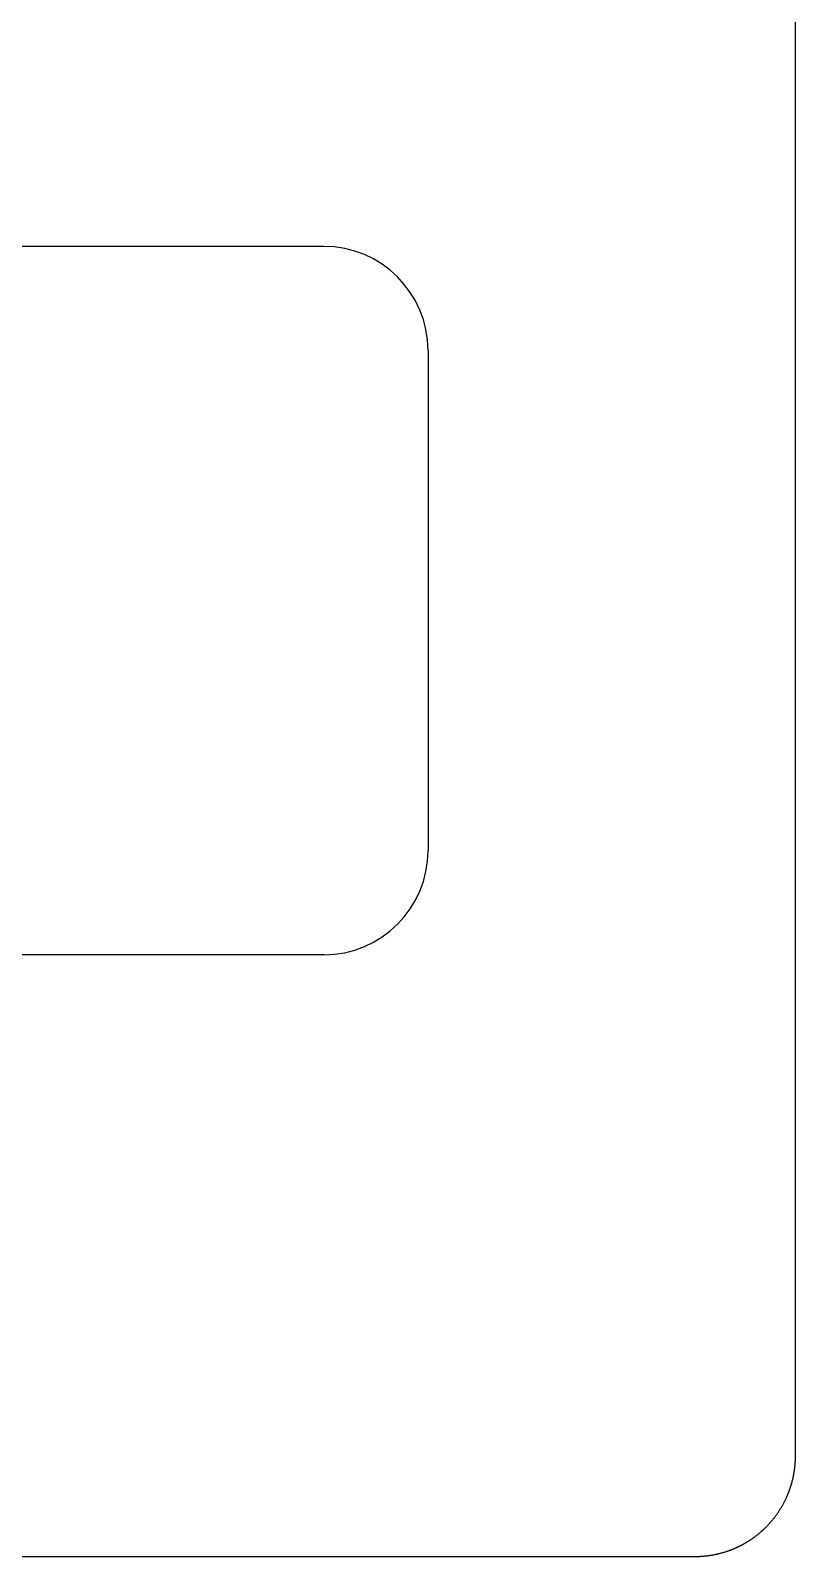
# Model space of a CAD drawing. Header units: millimetres. Extents: x -10 to 277, y -95 to 18.
# Drawn here: x 261.38 to 276.6, y -95.23 to -64.85 of the extents above; entities that cross this region are included whole.
import ezdxf

# ---------------------------------------------------------------- set-up
doc = ezdxf.new("R2010")
doc.units = ezdxf.units.MM
doc.header["$MEASUREMENT"] = 0
doc.layers.add('Edge.Cuts', color=53, linetype='CONTINUOUS')

msp = doc.modelspace()

# ---------------------------------------------------------------- linework, layer by layer
at = {"layer": 'Edge.Cuts', "linetype": 'Continuous'}
for p, q in [((276.6, -93.226), (276.6, 16.026)), ((267.2125, -69.15), (256.662499, -69.15)), ((269.2875, -71.225), (269.2875, -81.175)), ((267.2125, -83.25), (256.6625, -83.25)), ((276.599887, -93.247299), (276.599944, -93.240969)), ((276.599944, -93.240969), (276.599981, -93.23464)), ((276.599981, -93.23464), (276.599999, -93.228308)), ((276.599999, -93.228308), (276.6, -93.226)), ((276.573671, -93.5495), (276.574684, -93.543258)), ((276.574684, -93.543258), (276.575677, -93.537013)), ((276.575677, -93.537013), (276.576651, -93.530764)), ((276.576651, -93.530764), (276.577604, -93.524512)), ((276.577604, -93.524512), (276.578538, -93.518257)), ((276.578538, -93.518257), (276.579452, -93.512)), ((276.579452, -93.512), (276.580347, -93.505739)), ((276.580347, -93.505739), (276.581221, -93.499477)), ((276.581221, -93.499477), (276.582076, -93.49321)), ((276.582076, -93.49321), (276.582911, -93.486942)), ((276.582911, -93.486942), (276.583726, -93.48067)), ((276.583726, -93.48067), (276.584522, -93.474397)), ((276.584522, -93.474397), (276.585297, -93.46812)), ((276.585297, -93.46812), (276.586053, -93.461841)), ((276.586053, -93.461841), (276.586788, -93.455559)), ((276.586788, -93.455559), (276.587504, -93.449276)), ((276.587504, -93.449276), (276.5882, -93.44299)), ((276.5882, -93.44299), (276.588876, -93.436702)), ((276.588876, -93.436702), (276.589532, -93.430411)), ((276.589532, -93.430411), (276.590169, -93.424119)), ((276.590169, -93.424119), (276.590785, -93.417824)), ((276.590785, -93.417824), (276.591381, -93.411528)), ((276.591381, -93.411528), (276.591958, -93.405229)), ((276.591958, -93.405229), (276.592515, -93.39893)), ((276.592515, -93.39893), (276.593051, -93.392627)), ((276.593051, -93.392627), (276.593568, -93.386323)), ((276.593568, -93.386323), (276.594065, -93.380017)), ((276.594065, -93.380017), (276.594542, -93.37371)), ((276.594542, -93.37371), (276.594999, -93.3674)), ((276.594999, -93.3674), (276.595436, -93.361091)), ((276.595436, -93.361091), (276.595853, -93.354778)), ((276.595853, -93.354778), (276.59625, -93.348465)), ((276.59625, -93.348465), (276.596627, -93.34215)), ((276.596627, -93.34215), (276.596984, -93.335834)), ((276.596984, -93.335834), (276.597322, -93.329516)), ((276.597322, -93.329516), (276.597639, -93.323198)), ((276.597639, -93.323198), (276.597936, -93.316877)), ((276.597936, -93.316877), (276.598213, -93.310557)), ((276.598213, -93.310557), (276.598471, -93.304235)), ((276.598471, -93.304235), (276.598708, -93.297912)), ((276.598708, -93.297912), (276.598925, -93.291588)), ((276.598925, -93.291588), (276.599123, -93.285264)), ((276.599123, -93.285264), (276.5993, -93.278937)), ((276.5993, -93.278937), (276.599457, -93.272612)), ((276.599457, -93.272612), (276.599595, -93.266284)), ((276.599595, -93.266284), (276.599712, -93.259957)), ((276.599712, -93.259957), (276.599809, -93.253627)), ((276.599809, -93.253627), (276.599887, -93.247299)), ((276.498102, -93.856232), (276.500086, -93.850226)), ((276.500086, -93.850226), (276.502051, -93.844214)), ((276.502051, -93.844214), (276.503997, -93.838195)), ((276.503997, -93.838195), (276.505924, -93.83217)), ((276.505924, -93.83217), (276.507832, -93.826139)), ((276.507832, -93.826139), (276.509721, -93.820103)), ((276.509721, -93.820103), (276.51159, -93.81406)), ((276.51159, -93.81406), (276.513441, -93.808011)), ((276.513441, -93.808011), (276.515272, -93.801957)), ((276.515272, -93.801957), (276.517085, -93.795897)), ((276.517085, -93.795897), (276.518878, -93.789831)), ((276.518878, -93.789831), (276.520651, -93.78376)), ((276.520651, -93.78376), (276.522406, -93.777683)), ((276.522406, -93.777683), (276.524141, -93.7716)), ((276.524141, -93.7716), (276.525858, -93.765512)), ((276.525858, -93.765512), (276.527554, -93.75942)), ((276.527554, -93.75942), (276.529232, -93.753321)), ((276.529232, -93.753321), (276.53089, -93.747217)), ((276.53089, -93.747217), (276.532529, -93.741108)), ((276.532529, -93.741108), (276.534149, -93.734995)), ((276.534149, -93.734995), (276.535749, -93.728875)), ((276.535749, -93.728875), (276.53733, -93.722751)), ((276.53733, -93.722751), (276.538891, -93.716622)), ((276.538891, -93.716622), (276.540433, -93.710489)), ((276.540433, -93.710489), (276.541956, -93.70435)), ((276.541956, -93.70435), (276.543459, -93.698207)), ((276.543459, -93.698207), (276.544943, -93.692058)), ((276.544943, -93.692058), (276.546407, -93.685906)), ((276.546407, -93.685906), (276.547852, -93.679748)), ((276.547852, -93.679748), (276.549277, -93.673587)), ((276.549277, -93.673587), (276.550683, -93.66742)), ((276.550683, -93.66742), (276.55207, -93.66125)), ((276.55207, -93.66125), (276.553436, -93.655075)), ((276.553436, -93.655075), (276.554784, -93.648896)), ((276.554784, -93.648896), (276.556111, -93.642712)), ((276.556111, -93.642712), (276.557419, -93.636525)), ((276.557419, -93.636525), (276.558708, -93.630333)), ((276.558708, -93.630333), (276.559977, -93.624138)), ((276.559977, -93.624138), (276.561226, -93.617938)), ((276.561226, -93.617938), (276.562456, -93.611735)), ((276.562456, -93.611735), (276.563666, -93.605528)), ((276.563666, -93.605528), (276.564856, -93.599317)), ((276.564856, -93.599317), (276.566027, -93.593102)), ((276.566027, -93.593102), (276.567178, -93.586884)), ((276.567178, -93.586884), (276.568309, -93.580661)), ((276.568309, -93.580661), (276.569421, -93.574436)), ((276.569421, -93.574436), (276.570513, -93.568207)), ((276.570513, -93.568207), (276.571585, -93.561975)), ((276.571585, -93.561975), (276.572638, -93.555739)), ((276.572638, -93.555739), (276.573671, -93.5495)), ((276.366347, -94.164075), (276.372244, -94.152885)), ((276.372244, -94.152885), (276.378071, -94.141658)), ((276.378071, -94.141658), (276.383826, -94.130394)), ((276.383826, -94.130394), (276.389511, -94.119093)), ((276.389511, -94.119093), (276.395124, -94.107757)), ((276.395124, -94.107757), (276.400665, -94.096385)), ((276.400665, -94.096385), (276.406134, -94.084978)), ((276.406134, -94.084978), (276.411531, -94.073537)), ((276.411531, -94.073537), (276.416856, -94.062061)), ((276.416856, -94.062061), (276.422108, -94.050552)), ((276.422108, -94.050552), (276.427287, -94.03901)), ((276.427287, -94.03901), (276.432394, -94.027436)), ((276.432394, -94.027436), (276.437427, -94.015829)), ((276.437427, -94.015829), (276.442386, -94.00419)), ((276.442386, -94.00419), (276.447272, -93.99252)), ((276.447272, -93.99252), (276.449687, -93.986674)), ((276.449687, -93.986674), (276.452084, -93.98082)), ((276.452084, -93.98082), (276.454462, -93.974958)), ((276.454462, -93.974958), (276.456822, -93.969089)), ((276.456822, -93.969089), (276.459163, -93.963213)), ((276.459163, -93.963213), (276.461486, -93.957329)), ((276.461486, -93.957329), (276.46379, -93.951438)), ((276.46379, -93.951438), (276.466075, -93.945539)), ((276.466075, -93.945539), (276.468342, -93.939633)), ((276.468342, -93.939633), (276.47059, -93.933721)), ((276.47059, -93.933721), (276.472819, -93.927801)), ((276.472819, -93.927801), (276.475029, -93.921874)), ((276.475029, -93.921874), (276.477221, -93.91594)), ((276.477221, -93.91594), (276.479394, -93.909999)), ((276.479394, -93.909999), (276.481548, -93.904052)), ((276.481548, -93.904052), (276.483684, -93.898097)), ((276.483684, -93.898097), (276.4858, -93.892136)), ((276.4858, -93.892136), (276.487898, -93.886168)), ((276.487898, -93.886168), (276.489976, -93.880194)), ((276.489976, -93.880194), (276.492036, -93.874213)), ((276.492036, -93.874213), (276.494077, -93.868226)), ((276.494077, -93.868226), (276.496099, -93.862232)), ((276.496099, -93.862232), (276.498102, -93.856232)), ((276.173526, -94.460493), (276.1813, -94.450521)), ((276.1813, -94.450521), (276.18901, -94.4405)), ((276.18901, -94.4405), (276.196656, -94.430431)), ((276.196656, -94.430431), (276.204239, -94.420313)), ((276.204239, -94.420313), (276.211757, -94.410148)), ((276.211757, -94.410148), (276.219211, -94.399935)), ((276.219211, -94.399935), (276.226601, -94.389675)), ((276.226601, -94.389675), (276.233925, -94.379368)), ((276.233925, -94.379368), (276.241184, -94.369016)), ((276.241184, -94.369016), (276.248378, -94.358617)), ((276.248378, -94.358617), (276.255506, -94.348173)), ((276.255506, -94.348173), (276.262567, -94.337684)), ((276.262567, -94.337684), (276.269563, -94.32715)), ((276.269563, -94.32715), (276.276491, -94.316572)), ((276.276491, -94.316572), (276.283353, -94.305951)), ((276.283353, -94.305951), (276.290148, -94.295286)), ((276.290148, -94.295286), (276.296875, -94.284578)), ((276.296875, -94.284578), (276.303534, -94.273827)), ((276.303534, -94.273827), (276.310126, -94.263034)), ((276.310126, -94.263034), (276.316649, -94.2522)), ((276.316649, -94.2522), (276.323104, -94.241324)), ((276.323104, -94.241324), (276.32949, -94.230408)), ((276.32949, -94.230408), (276.335806, -94.219451)), ((276.335806, -94.219451), (276.342054, -94.208454)), ((276.342054, -94.208454), (276.348232, -94.197417)), ((276.348232, -94.197417), (276.35434, -94.186342)), ((276.35434, -94.186342), (276.360379, -94.175228)), ((276.360379, -94.175228), (276.366347, -94.164075)), ((275.876907, -94.765304), (275.88177, -94.761258)), ((275.88177, -94.761258), (275.886618, -94.757196)), ((275.886618, -94.757196), (275.891455, -94.753119)), ((275.891455, -94.753119), (275.896278, -94.749027)), ((275.896278, -94.749027), (275.901089, -94.744918)), ((275.901089, -94.744918), (275.905886, -94.740796)), ((275.905886, -94.740796), (275.910671, -94.736657)), ((275.910671, -94.736657), (275.915442, -94.732504)), ((275.915442, -94.732504), (275.920201, -94.728335)), ((275.920201, -94.728335), (275.924946, -94.724151)), ((275.924946, -94.724151), (275.929678, -94.719952)), ((275.929678, -94.719952), (275.934397, -94.715738)), ((275.934397, -94.715738), (275.939104, -94.711509)), ((275.939104, -94.711509), (275.943796, -94.707265)), ((275.943796, -94.707265), (275.948475, -94.703006)), ((275.948475, -94.703006), (275.953141, -94.698733)), ((275.953141, -94.698733), (275.957794, -94.694443)), ((275.957794, -94.694443), (275.962433, -94.69014)), ((275.962433, -94.69014), (275.967059, -94.685821)), ((275.967059, -94.685821), (275.971671, -94.681489)), ((275.971671, -94.681489), (275.97627, -94.67714)), ((275.97627, -94.67714), (275.980854, -94.672778)), ((275.980854, -94.672778), (275.985426, -94.6684)), ((275.985426, -94.6684), (275.989984, -94.664009)), ((275.989984, -94.664009), (275.994528, -94.659602)), ((275.994528, -94.659602), (275.999058, -94.655182)), ((275.999058, -94.655182), (276.003575, -94.650746)), ((276.003575, -94.650746), (276.008078, -94.646296)), ((276.008078, -94.646296), (276.012567, -94.641831)), ((276.012567, -94.641831), (276.0142, -94.6402)), ((276.0142, -94.6402), (276.02312, -94.631223)), ((276.02312, -94.631223), (276.031982, -94.622191)), ((276.031982, -94.622191), (276.040787, -94.613104)), ((276.040787, -94.613104), (276.049533, -94.603963)), ((276.049533, -94.603963), (276.05822, -94.594767)), ((276.05822, -94.594767), (276.066849, -94.585517)), ((276.066849, -94.585517), (276.075418, -94.576213)), ((276.075418, -94.576213), (276.083928, -94.566855)), ((276.083928, -94.566855), (276.092378, -94.557445)), ((276.092378, -94.557445), (276.100768, -94.547982)), ((276.100768, -94.547982), (276.109097, -94.538466)), ((276.109097, -94.538466), (276.117366, -94.528898)), ((276.117366, -94.528898), (276.125574, -94.519278)), ((276.125574, -94.519278), (276.133721, -94.509607)), ((276.133721, -94.509607), (276.141806, -94.499885)), ((276.141806, -94.499885), (276.14983, -94.490113)), ((276.14983, -94.490113), (276.157791, -94.480289)), ((276.157791, -94.480289), (276.16569, -94.470416)), ((276.16569, -94.470416), (276.173526, -94.460493)), ((275.375847, -95.069374), (275.381674, -95.066911)), ((275.381674, -95.066911), (275.387492, -95.064429)), ((275.387492, -95.064429), (275.393303, -95.061929)), ((275.393303, -95.061929), (275.399106, -95.059411)), ((275.399106, -95.059411), (275.404901, -95.056874)), ((275.404901, -95.056874), (275.410688, -95.054319)), ((275.410688, -95.054319), (275.416466, -95.051746)), ((275.416466, -95.051746), (275.422237, -95.049154)), ((275.422237, -95.049154), (275.427999, -95.046544)), ((275.427999, -95.046544), (275.433753, -95.043916)), ((275.433753, -95.043916), (275.439499, -95.04127)), ((275.439499, -95.04127), (275.445236, -95.038606)), ((275.445236, -95.038606), (275.450965, -95.035923)), ((275.450965, -95.035923), (275.456685, -95.033223)), ((275.456685, -95.033223), (275.462397, -95.030504)), ((275.462397, -95.030504), (275.4681, -95.027767)), ((275.4681, -95.027767), (275.473794, -95.025013)), ((275.473794, -95.025013), (275.47948, -95.02224)), ((275.47948, -95.02224), (275.485157, -95.01945)), ((275.485157, -95.01945), (275.490825, -95.016641)), ((275.490825, -95.016641), (275.496484, -95.013815)), ((275.496484, -95.013815), (275.502134, -95.01097)), ((275.502134, -95.01097), (275.507775, -95.008108)), ((275.507775, -95.008108), (275.513407, -95.005228)), ((275.513407, -95.005228), (275.51903, -95.00233)), ((275.51903, -95.00233), (275.524643, -94.999415)), ((275.524643, -94.999415), (275.530247, -94.996482)), ((275.530247, -94.996482), (275.535843, -94.99353)), ((275.535843, -94.99353), (275.541428, -94.990562)), ((275.541428, -94.990562), (275.547004, -94.987576)), ((275.547004, -94.987576), (275.552571, -94.984572)), ((275.552571, -94.984572), (275.558128, -94.98155)), ((275.558128, -94.98155), (275.563675, -94.978512)), ((275.563675, -94.978512), (275.569213, -94.975455)), ((275.569213, -94.975455), (275.574741, -94.972381)), ((275.574741, -94.972381), (275.58026, -94.96929)), ((275.58026, -94.96929), (275.585768, -94.966181)), ((275.585768, -94.966181), (275.591267, -94.963055)), ((275.591267, -94.963055), (275.596755, -94.959911)), ((275.596755, -94.959911), (275.602234, -94.95675)), ((275.602234, -94.95675), (275.607702, -94.953572)), ((275.607702, -94.953572), (275.613161, -94.950376)), ((275.613161, -94.950376), (275.618609, -94.947164)), ((275.618609, -94.947164), (275.624047, -94.943934)), ((275.624047, -94.943934), (275.629475, -94.940687)), ((275.629475, -94.940687), (275.634893, -94.937423)), ((275.634893, -94.937423), (275.640299, -94.934142)), ((275.640299, -94.934142), (275.645696, -94.930843)), ((275.645696, -94.930843), (275.651082, -94.927528)), ((275.651082, -94.927528), (275.656458, -94.924195)), ((275.656458, -94.924195), (275.661823, -94.920846)), ((275.661823, -94.920846), (275.667178, -94.91748)), ((275.667178, -94.91748), (275.672521, -94.914097)), ((275.672521, -94.914097), (275.677854, -94.910696)), ((275.677854, -94.910696), (275.683176, -94.90728)), ((275.683176, -94.90728), (275.688487, -94.903846)), ((275.688487, -94.903846), (275.693787, -94.900396)), ((275.693787, -94.900396), (275.699077, -94.896928)), ((275.699077, -94.896928), (275.704355, -94.893444)), ((275.704355, -94.893444), (275.709623, -94.889944)), ((275.709623, -94.889944), (275.714879, -94.886427)), ((275.714879, -94.886427), (275.720124, -94.882893)), ((275.720124, -94.882893), (275.725357, -94.879343)), ((275.725357, -94.879343), (275.73058, -94.875775)), ((275.73058, -94.875775), (275.735791, -94.872192)), ((275.735791, -94.872192), (275.740991, -94.868592)), ((275.740991, -94.868592), (275.746179, -94.864976)), ((275.746179, -94.864976), (275.751356, -94.861343)), ((275.751356, -94.861343), (275.756521, -94.857695)), ((275.756521, -94.857695), (275.761676, -94.854029)), ((275.761676, -94.854029), (275.766817, -94.850348)), ((275.766817, -94.850348), (275.771948, -94.84665)), ((275.771948, -94.84665), (275.777067, -94.842936)), ((275.777067, -94.842936), (275.782174, -94.839205)), ((275.782174, -94.839205), (275.787269, -94.835459)), ((275.787269, -94.835459), (275.792353, -94.831696)), ((275.792353, -94.831696), (275.797424, -94.827918)), ((275.797424, -94.827918), (275.802484, -94.824123)), ((275.802484, -94.824123), (275.807531, -94.820313)), ((275.807531, -94.820313), (275.812566, -94.816486)), ((275.812566, -94.816486), (275.817589, -94.812644)), ((275.817589, -94.812644), (275.822601, -94.808785)), ((275.822601, -94.808785), (275.827599, -94.804911)), ((275.827599, -94.804911), (275.832586, -94.801021)), ((275.832586, -94.801021), (275.83756, -94.797115)), ((275.83756, -94.797115), (275.842523, -94.793193)), ((275.842523, -94.793193), (275.847472, -94.789256)), ((275.847472, -94.789256), (275.85241, -94.785303)), ((275.85241, -94.785303), (275.857334, -94.781335)), ((275.857334, -94.781335), (275.862247, -94.77735)), ((275.862247, -94.77735), (275.867146, -94.773351)), ((275.867146, -94.773351), (275.872034, -94.769335)), ((275.872034, -94.769335), (275.876907, -94.765304)), ((256.9916, -95.226), (274.6, -95.226)), ((274.6, -95.226), (274.612654, -95.22596)), ((274.612654, -95.22596), (274.625306, -95.22584)), ((274.625306, -95.22584), (274.637956, -95.22564)), ((274.637956, -95.22564), (274.650603, -95.22536)), ((274.650603, -95.22536), (274.663248, -95.225001)), ((274.663248, -95.225001), (274.675889, -95.224561)), ((274.675889, -95.224561), (274.688526, -95.224042)), ((274.688526, -95.224042), (274.701159, -95.223442)), ((274.701159, -95.223442), (274.713787, -95.222763)), ((274.713787, -95.222763), (274.72641, -95.222004)), ((274.72641, -95.222004), (274.739028, -95.221166)), ((274.739028, -95.221166), (274.75164, -95.220247)), ((274.75164, -95.220247), (274.764245, -95.219249)), ((274.764245, -95.219249), (274.776843, -95.218171)), ((274.776843, -95.218171), (274.789434, -95.217014)), ((274.789434, -95.217014), (274.802017, -95.215777)), ((274.802017, -95.215777), (274.814592, -95.21446)), ((274.814592, -95.21446), (274.827157, -95.213064)), ((274.827157, -95.213064), (274.839714, -95.211589)), ((274.839714, -95.211589), (274.852261, -95.210034)), ((274.852261, -95.210034), (274.864798, -95.2084)), ((274.864798, -95.2084), (274.877325, -95.206686)), ((274.877325, -95.206686), (274.88984, -95.204894)), ((274.88984, -95.204894), (274.902344, -95.203022)), ((274.902344, -95.203022), (274.914836, -95.201071)), ((274.914836, -95.201071), (274.927315, -95.199041)), ((274.927315, -95.199041), (274.939781, -95.196933)), ((274.939781, -95.196933), (274.952234, -95.194745)), ((274.952234, -95.194745), (274.964673, -95.192479)), ((274.964673, -95.192479), (274.977098, -95.190134)), ((274.977098, -95.190134), (274.989507, -95.18771)), ((274.989507, -95.18771), (275.001902, -95.185208)), ((275.001902, -95.185208), (275.01428, -95.182628)), ((275.01428, -95.182628), (275.026642, -95.179969)), ((275.026642, -95.179969), (275.038988, -95.177232)), ((275.038988, -95.177232), (275.051316, -95.174417)), ((275.051316, -95.174417), (275.063626, -95.171524)), ((275.063626, -95.171524), (275.075918, -95.168553)), ((275.075918, -95.168553), (275.088191, -95.165505)), ((275.088191, -95.165505), (275.100446, -95.162379)), ((275.100446, -95.162379), (275.11268, -95.159175)), ((275.11268, -95.159175), (275.124894, -95.155894)), ((275.124894, -95.155894), (275.137087, -95.152535)), ((275.137087, -95.152535), (275.149259, -95.1491)), ((275.149259, -95.1491), (275.16141, -95.145587)), ((275.16141, -95.145587), (275.173538, -95.141998)), ((275.173538, -95.141998), (275.185644, -95.138332)), ((275.185644, -95.138332), (275.197726, -95.13459)), ((275.197726, -95.13459), (275.209785, -95.130771)), ((275.209785, -95.130771), (275.221819, -95.126875)), ((275.221819, -95.126875), (275.233829, -95.122904)), ((275.233829, -95.122904), (275.245814, -95.118857)), ((275.245814, -95.118857), (275.257773, -95.114734)), ((275.257773, -95.114734), (275.269706, -95.110535)), ((275.269706, -95.110535), (275.281613, -95.106261)), ((275.281613, -95.106261), (275.293492, -95.101912)), ((275.293492, -95.101912), (275.305344, -95.097487)), ((275.305344, -95.097487), (275.317167, -95.092988)), ((275.317167, -95.092988), (275.328962, -95.088414)), ((275.328962, -95.088414), (275.340728, -95.083765)), ((275.340728, -95.083765), (275.352465, -95.079042)), ((275.352465, -95.079042), (275.364171, -95.074245)), ((275.364171, -95.074245), (275.370013, -95.071819)), ((275.370013, -95.071819), (275.375847, -95.069374))]:
    msp.add_line(p, q, dxfattribs=at)
at = {"layer": 'Edge.Cuts'}
for centre, start, end in [((267.2125, -71.225), 0, 90), ((267.2125, -81.175), 270, 0)]:
    msp.add_arc(centre, 2.075, start, end, dxfattribs=at)

doc.saveas('drawing.dxf')
